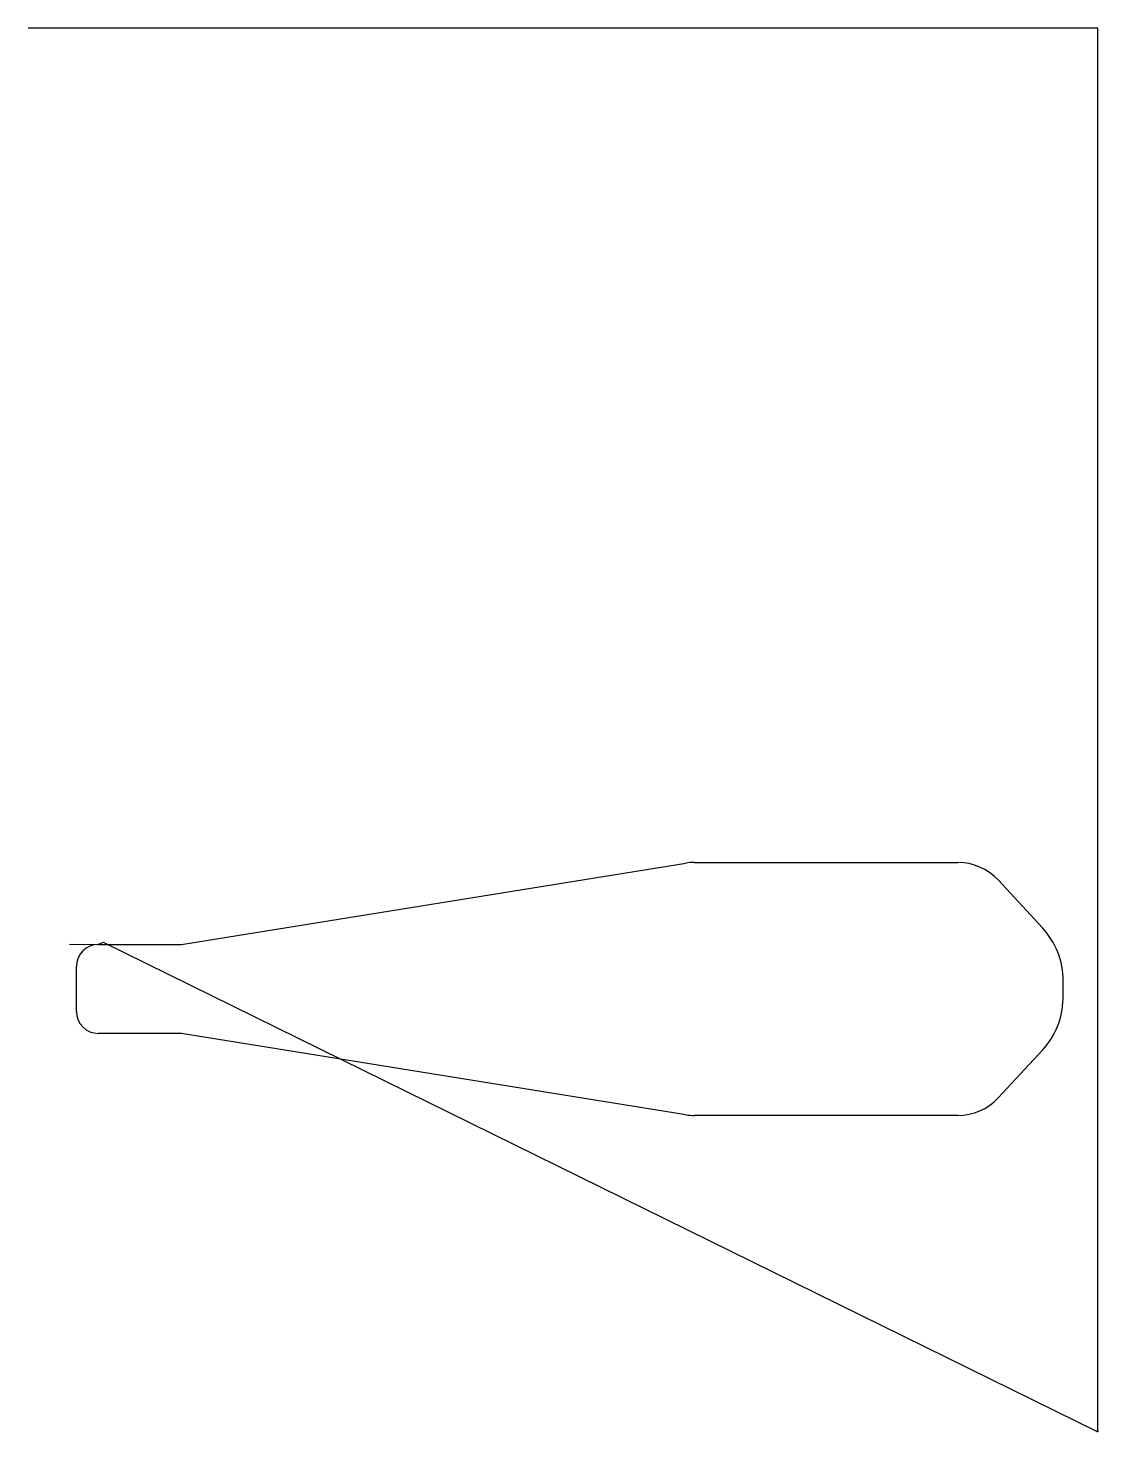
# Model space of a CAD drawing. Header units: metres. Extents: x 940 to 1918, y 0 to 1283.
import ezdxf

# ---------------------------------------------------------------- set-up
doc = ezdxf.new("R2010")
doc.units = ezdxf.units.M

msp = doc.modelspace()

# ---------------------------------------------------------------- linework, layer by layer
at = {"layer": 'TOOL_0'}
for p, q in [((941.129, 1282.636), (940.129, 1282.636)), ((1918.144, 1282.636), (941.129, 1282.636)), ((1918.144, 1.001), (1918.144, 1282.636)), ((1084.192, 445.938), (1541.282, 519.662)), ((1549.339, 520.308), (1790.215, 520.308)), ((1826.901, 504.28), (1867.427, 460.516)), ((977.893, 445.538), (1004.332, 445.308)), ((1004.332, 445.308), (1076.326, 445.308)), ((1004.333, 445.309), (1008.83, 447.608)), ((1008.83, 447.608), (1918.144, 0.001)), ((984.333, 384.109), (984.333, 425.309)), ((1076.327, 364.109), (1004.333, 364.109)), ((1541.282, 289.755), (1084.193, 363.479)), ((1867.427, 348.901), (1826.901, 305.137)), ((1790.214, 289.109), (1549.339, 289.109)), ((1918.144, 0.001), (1918.144, 1.001)), ((1918.144, 1.001), (1918.144, 0.001)), ((1918.144, 0.001), (1918.144, 1.001)), ((1918.144, 0.001), (1918.144, 0.001))]:
    msp.add_line(p, q, dxfattribs=at)
for centre, radius, start, end in [((1549.339, 469.708), 50.6, 90, 99.162239), ((1790.215, 470.308), 50, 42.800329, 90), ((1815.332, 412.276), 71, 0, 42.799705), ((1004.333, 425.309), 20, 90, 180), ((1076.326, 494.708), 49.4, 270, 279.162199), ((1167.023, 404.709), 719.349, 359.265213, 0.602719), ((1815.263, 397.169), 71.07, 317.221528, 358.641446), ((1004.333, 384.109), 20, 180, 270), ((1076.327, 314.709), 49.4, 80.837801, 90), ((1790.215, 339.109), 50, 269.998854, 317.199671), ((1549.339, 339.709), 50.6, 260.837761, 270)]:
    msp.add_arc(centre, radius, start, end, dxfattribs=at)

doc.saveas('drawing.dxf')
